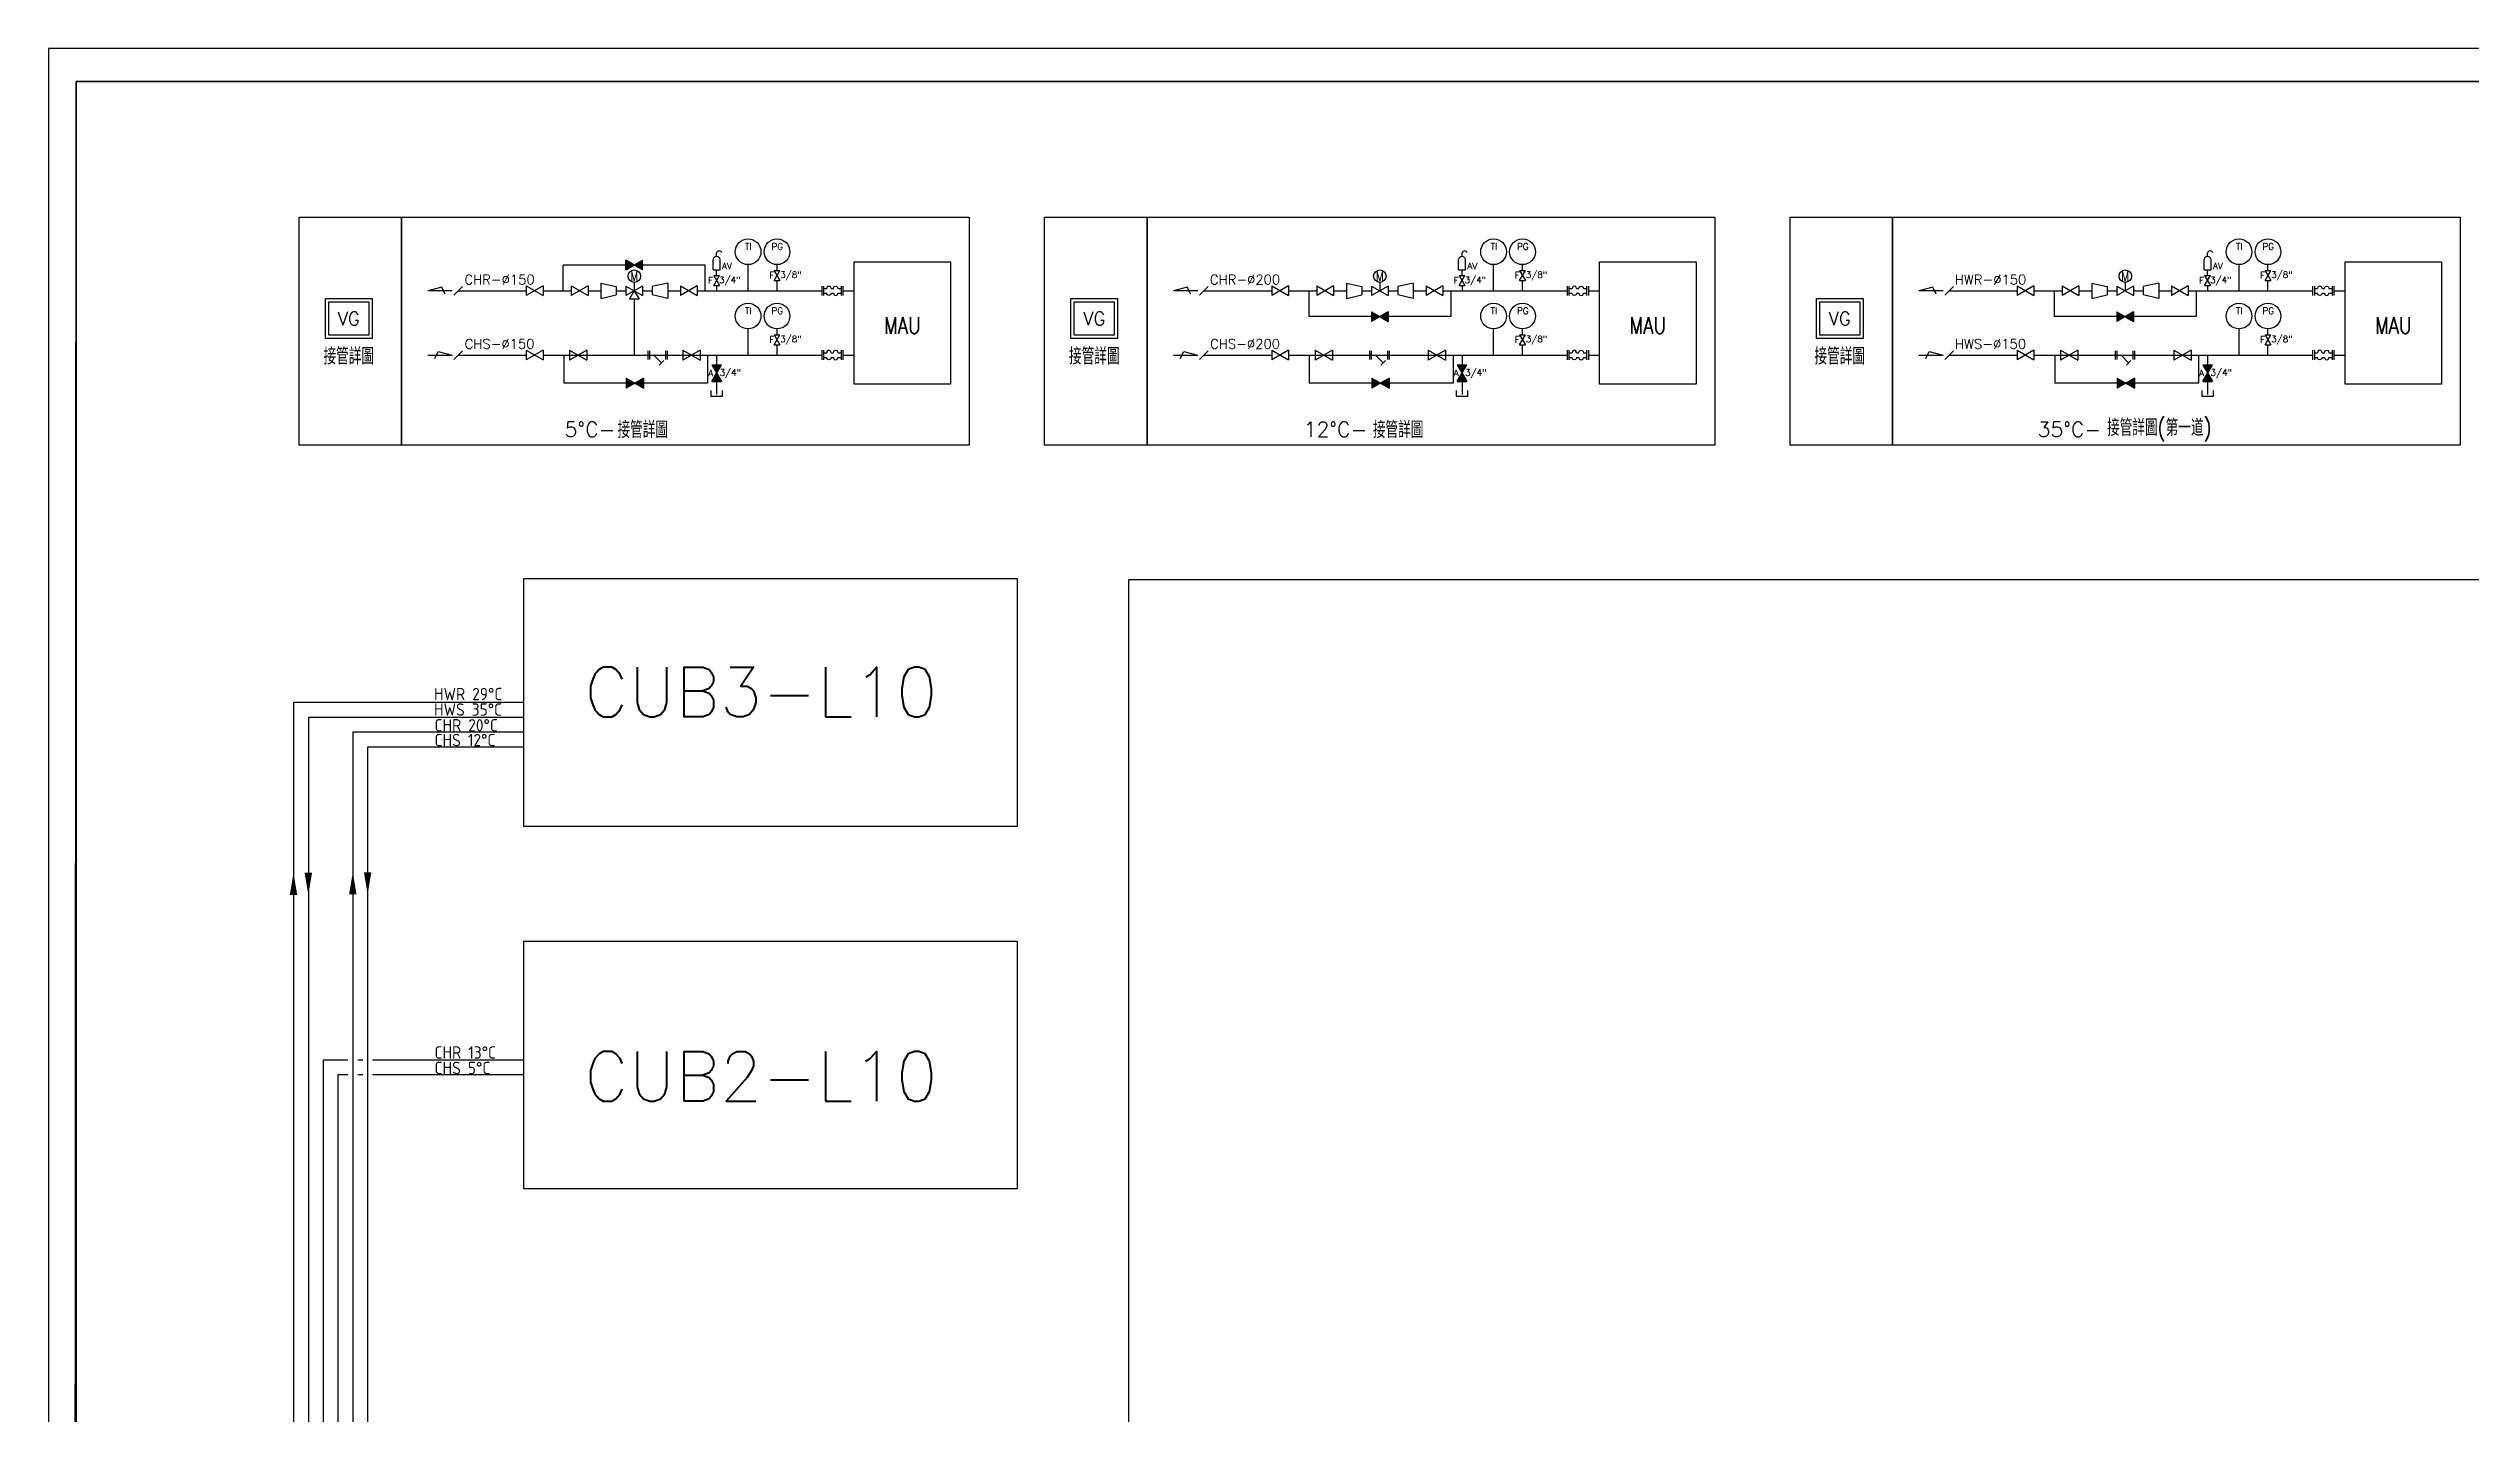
# Model space of a CAD drawing. Header units: millimetres. Extents: x -18 to 822, y 1518 to 2130.
# Drawn here: x -18 to 423.4, y 1881.1 to 2129.9 of the extents above; entities that cross this region are included whole.
import ezdxf
from ezdxf.enums import TextEntityAlignment as Align

# ---------------------------------------------------------------- set-up
doc = ezdxf.new("R2010")
doc.units = ezdxf.units.MM
for name, color, linetype in [('0-CHR-中溫', 30, 'Continuous'), ('0-CHR-低溫', 4, 'Continuous'), ('0-CHS-中溫', 3, 'Continuous'), ('0-CHS-低溫', 5, 'Continuous'), ('0-HWR', 6, 'Continuous'), ('0-HWS', 1, 'Continuous'), ('01', 1, 'Continuous'), ('02', 7, 'Continuous'), ('02-1', 7, 'Continuous'), ('03', 7, 'Continuous'), ('0圖號', 7, 'Continuous'), ('A-DETL-01', 1, 'Continuous'), ('DETL-TXT', 4, 'Continuous'), ('M-CMDUCT-TEXT', 3, 'Continuous')]:
    doc.layers.add(name, color=color, linetype=linetype)
doc.styles.add('AA-TXT', font='isocp.shx', dxfattribs={"bigfont": 'chineset.shx'})
doc.styles.add('HKEC', font='romans.shx', dxfattribs={"bigfont": 'china.shx'})
doc.styles.add('STDTEXT', font='simplex.shx', dxfattribs={"bigfont": 'china.shx'})
doc.styles.add('全懋', font='romanc.shx', dxfattribs={"bigfont": 'chineset.shx'})

# ---------------------------------------------------------------- blocks, each defined once
blk = doc.blocks.new('transition')
for p, q in [((2.4, 1.2), (0, 0.65)), ((0, 0.65), (0, -0.65)), ((2.4, 1.2), (2.4, -1.2)), ((2.4, -1.2), (0, -0.65))]:
    blk.add_line(p, q)
blk = doc.blocks.new('valve')
at = {"color": 0}
for p, q in [((-1.3, 0.75), (-1.3, -0.75)), ((-1.3, 0.75), (1.3, -0.75)), ((1.3, 0.75), (-1.3, -0.75)), ((1.3, 0.75), (1.3, -0.75))]:
    blk.add_line(p, q, dxfattribs=at)
blk = doc.blocks.new('air vent-2')
for p, q in [((-0.55, 0), (-0.55, 1.6)), ((-0.55, 0), (0.55, 0)), ((0, 2.08), (0, 2.62)), ((0.55, 0), (0.55, 1.6))]:
    blk.add_line(p, q)
for centre, radius, start, end in [((0, 1.52), 0.556, 8.2547, 171.7453), ((0.41, 2.53), 0.415, 12.5513, 167.4487)]:
    blk.add_arc(centre, radius, start, end)
blk = doc.blocks.new('A$C7F002F0C')
for p, q in [((-264, 48), (-264, -48)), ((-264, 48), (-97, -48)), ((-97, 48), (-264, -48)), ((-97, 48), (-97, -48))]:
    blk.add_line(p, q)
at = {"color": 7, "linetype": 'Continuous', "ltscale": 30}
blk.add_line((-180, 84), (-180, 0), dxfattribs=at)
blk.add_circle((-180, 146), 62.7)
at = {"linetype": 'Continuous', "ltscale": 200, "style": '全懋', "width": 0.8}
blk.add_text('M', height=96.5, dxfattribs=at).set_placement((-180, 146), align=Align.MIDDLE)
blk = doc.blocks.new('expansion joint-flange')
for p, q in [((-3.3, 0.81), (-3.3, -0.81)), ((-3, 0.81), (-3, -0.81)), ((-3, 0.4), (-2.45, 0.4)), ((-1.7, 0.4), (-1.3, 0.4)), ((-0.55, 0.4), (0, 0.4)), ((0, 0.81), (0, -0.81)), ((0.3, 0.81), (0.3, -0.81)), ((-3, -0.4), (-2.45, -0.4)), ((-1.7, -0.4), (-1.3, -0.4)), ((-0.55, -0.4), (0, -0.4))]:
    blk.add_line(p, q)
for centre, major_axis in [((-2.08, 0.4), (-0.076, 0.406)), ((-0.93, -0.4), (0.076, -0.406))]:
    blk.add_ellipse(centre, major_axis=major_axis, ratio=0.9042, start_param=4.545255, end_param=7.686848)
at = {"extrusion": (0, 0, -1)}
for centre, major_axis in [((-0.93, 0.4), (0.076, 0.406)), ((-2.08, -0.4), (-0.076, -0.406))]:
    blk.add_ellipse(centre, major_axis=major_axis, ratio=0.9042, start_param=4.545255, end_param=7.686848, dxfattribs=at)
blk = doc.blocks.new('Y type strainer-flange')
for p, q in [((-1.8, 0.8), (-1.8, -0.8)), ((-1.5, 0.8), (-1.5, -0.8)), ((1.5, 0.8), (1.5, -0.8)), ((1.8, 0.8), (1.8, -0.8)), ((1.14, -0.99), (0.29, -1.84))]:
    blk.add_line(p, q)
at = {"linetype": 'Continuous', "ltscale": 30}
for p, q in [((-1.5, 0), (1.5, 0)), ((-0.7, 0), (0.71, -1.41))]:
    blk.add_line(p, q, dxfattribs=at)
blk = doc.blocks.new('A$Ce967d797')
for p, q in [((0, 283), (0, 0)), ((409, 283), (0, 283)), ((2.47, 280.07), (2.47, 2.93)), ((406.53, 280.07), (2.47, 280.07))]:
    blk.add_line(p, q)
blk = doc.blocks.new('A$C525b6b98')
at = {"xscale": 1.000475039848343, "yscale": 1.000475039848343, "zscale": 1.000475039848343}
blk.add_blockref('A$Ce967d797', (0, 0), dxfattribs=at)

msp = doc.modelspace()

# ---------------------------------------------------------------- hatches: boundary and pattern name
at = {"layer": '02'}
h = msp.add_hatch(color=256, dxfattribs=at)
h.paths.add_polyline_path([(87.239, 2089.535), (87.239, 2091.292), (88.761, 2090.414)])
h.paths.add_polyline_path([(90.283, 2089.535), (88.761, 2090.414), (90.283, 2091.292)])
h = msp.add_hatch(color=256, dxfattribs=at)
h.paths.add_polyline_path([(223.039, 2081.925), (223.039, 2080.168), (224.562, 2081.046)])
h.paths.add_polyline_path([(226.084, 2081.925), (224.562, 2081.046), (226.084, 2080.168)])
h = msp.add_hatch(color=256, dxfattribs=at)
h.paths.add_polyline_path([(358.84, 2081.925), (358.84, 2080.168), (360.362, 2081.046)])
h.paths.add_polyline_path([(361.884, 2081.925), (360.362, 2081.046), (361.884, 2080.168)])
h = msp.add_hatch(color=256, dxfattribs=at)
h.paths.add_polyline_path([(104.627, 2072.247), (102.87, 2072.247), (103.749, 2070.725)])
h.paths.add_polyline_path([(103.749, 2070.725), (102.87, 2069.203), (104.627, 2069.203)])
h = msp.add_hatch(color=256, dxfattribs=at)
h.paths.add_polyline_path([(240.427, 2072.247), (238.671, 2072.247), (239.549, 2070.725)])
h.paths.add_polyline_path([(239.549, 2070.725), (238.671, 2069.203), (240.427, 2069.203)])
h = msp.add_hatch(color=256, dxfattribs=at)
h.paths.add_polyline_path([(376.228, 2072.247), (374.472, 2072.247), (375.35, 2070.725)])
h.paths.add_polyline_path([(375.35, 2070.725), (374.472, 2069.203), (376.228, 2069.203)])
h = msp.add_hatch(color=256, dxfattribs=at)
h.paths.add_polyline_path([(87.29, 2069.848), (87.29, 2068.028), (88.867, 2068.938)])
h.paths.add_polyline_path([(90.444, 2069.848), (88.867, 2068.938), (90.444, 2068.028)])
h = msp.add_hatch(color=256, dxfattribs=at)
h.paths.add_polyline_path([(223.09, 2069.848), (223.09, 2068.028), (224.667, 2068.938)])
h.paths.add_polyline_path([(226.244, 2069.848), (224.667, 2068.938), (226.244, 2068.028)])
h = msp.add_hatch(color=256, dxfattribs=at)
h.paths.add_polyline_path([(358.891, 2069.848), (358.891, 2068.028), (360.468, 2068.938)])
h.paths.add_polyline_path([(362.045, 2069.848), (360.468, 2068.938), (362.045, 2068.028)])

# ---------------------------------------------------------------- linework, layer by layer
at = {"ltscale": 1000}
for p, q in [((87.883, 2084.205), (88.761, 2085.727)), ((89.639, 2084.205), (87.883, 2084.205)), ((88.761, 2085.727), (89.639, 2084.205)), ((88.761, 2084.205), (88.761, 2074.018))]:
    msp.add_line(p, q, dxfattribs=at)
msp.add_lwpolyline([(-12.883, 2123.832), (718.279, 2123.832), (717.901, 1554.651), (-13.262, 1554.651)], close=True)
for points in [[(27.692, 2099.132), (46.362, 2099.132), (46.362, 2057.628), (27.692, 2057.628)], [(163.493, 2099.132), (182.163, 2099.132), (182.163, 2057.628), (163.493, 2057.628)], [(299.294, 2099.132), (317.963, 2099.132), (317.963, 2057.628), (299.294, 2057.628)], [(68.572, 1988.254), (158.572, 1988.254), (158.572, 2033.254), (68.572, 2033.254)], [(68.572, 1922.257), (158.572, 1922.257), (158.572, 1967.257), (68.572, 1967.257)]]:
    msp.add_lwpolyline(points, close=True, dxfattribs=at)
at = {"layer": '0-CHR-中溫', "ltscale": 1000}
for p, q in [((37.482, 2005.354), (37.482, 1636.404)), ((68.572, 2005.354), (37.482, 2005.354))]:
    msp.add_line(p, q, dxfattribs=at)
msp.add_solid([(36.807, 1975.818), (37.482, 1979.868), (38.157, 1975.818)], dxfattribs=at)
at = {"layer": '0-CHR-低溫', "ltscale": 1000}
for p, q in [((32.082, 1945.657), (32.082, 1631.004)), ((36.582, 1945.657), (32.082, 1945.657)), ((39.282, 1945.657), (38.382, 1945.657)), ((68.572, 1945.657), (41.082, 1945.657))]:
    msp.add_line(p, q, dxfattribs=at)
at = {"layer": '0-CHS-中溫', "ltscale": 1000}
for p, q in [((40.182, 2002.654), (40.182, 1639.104)), ((68.572, 2002.654), (40.182, 2002.654))]:
    msp.add_line(p, q, dxfattribs=at)
msp.add_solid([(39.507, 1979.868), (40.182, 1975.818), (40.857, 1979.868)], dxfattribs=at)
at = {"layer": '0-CHS-低溫', "ltscale": 1000}
for p, q in [((34.782, 1942.957), (34.782, 1633.704)), ((36.582, 1942.957), (34.782, 1942.957)), ((39.282, 1942.957), (38.382, 1942.957)), ((68.572, 1942.957), (41.082, 1942.957))]:
    msp.add_line(p, q, dxfattribs=at)
at = {"layer": '0-HWR', "ltscale": 1000}
for p, q in [((26.682, 2010.754), (26.682, 1625.604)), ((68.572, 2010.754), (26.682, 2010.754))]:
    msp.add_line(p, q, dxfattribs=at)
msp.add_solid([(26.007, 1975.729), (26.682, 1979.779), (27.357, 1975.729)], dxfattribs=at)
at = {"layer": '0-HWS', "ltscale": 1000}
for p, q in [((29.382, 2008.054), (29.382, 1628.304)), ((68.572, 2008.054), (29.382, 2008.054))]:
    msp.add_line(p, q, dxfattribs=at)
msp.add_solid([(28.707, 1979.779), (29.382, 1975.729), (30.057, 1979.779)], dxfattribs=at)
at = {"layer": '01'}
for p, q in [((101.7, 2090.414), (75.823, 2090.414)), ((75.823, 2085.73), (75.823, 2090.414)), ((101.7, 2085.73), (101.7, 2090.414)), ((56.697, 2085.73), (69.09, 2085.73)), ((72.134, 2085.73), (77.286, 2085.73)), ((80.331, 2085.73), (82.672, 2085.73)), ((85.483, 2085.73), (87.239, 2085.73)), ((90.283, 2085.73), (92.04, 2085.73)), ((94.85, 2085.73), (97.192, 2085.73)), ((100.236, 2085.73), (122.897, 2085.73)), ((103.749, 2086.667), (103.749, 2085.73)), ((126.759, 2085.73), (128.811, 2085.73)), ((192.498, 2085.73), (204.89, 2085.73)), ((207.935, 2085.73), (213.087, 2085.73)), ((211.623, 2085.73), (211.623, 2081.046)), ((216.131, 2085.73), (218.473, 2085.73)), ((221.283, 2085.73), (223.039, 2085.73)), ((226.084, 2085.73), (227.84, 2085.73)), ((230.65, 2085.73), (232.992, 2085.73)), ((236.036, 2085.73), (258.697, 2085.73)), ((237.5, 2085.73), (237.5, 2081.046)), ((239.549, 2086.667), (239.549, 2085.73)), ((262.56, 2085.73), (264.612, 2085.73)), ((328.298, 2085.73), (340.691, 2085.73)), ((343.735, 2085.73), (348.887, 2085.73)), ((347.424, 2085.73), (347.424, 2081.046)), ((351.932, 2085.73), (354.274, 2085.73)), ((357.084, 2085.73), (358.84, 2085.73)), ((361.884, 2085.73), (363.641, 2085.73)), ((366.451, 2085.73), (368.793, 2085.73)), ((371.837, 2085.73), (394.498, 2085.73)), ((373.301, 2085.73), (373.301, 2081.046)), ((375.35, 2086.667), (375.35, 2085.73)), ((398.361, 2085.73), (400.412, 2085.73)), ((237.5, 2081.046), (211.623, 2081.046)), ((373.301, 2081.046), (347.424, 2081.046)), ((56.697, 2074.021), (69.09, 2074.021)), ((72.134, 2074.021), (122.897, 2074.021)), ((75.923, 2074.021), (75.923, 2068.938)), ((78.55, 2074.021), (78.56, 2074.021)), ((100.471, 2074.021), (100.481, 2074.021)), ((102.117, 2074.021), (102.117, 2068.938)), ((126.759, 2074.021), (128.811, 2074.021)), ((192.498, 2074.021), (204.89, 2074.021)), ((207.935, 2074.021), (258.697, 2074.021)), ((211.724, 2074.021), (211.724, 2068.938)), ((214.351, 2074.021), (214.361, 2074.021)), ((236.272, 2074.021), (236.281, 2074.021)), ((237.918, 2074.021), (237.918, 2068.938)), ((262.56, 2074.021), (264.612, 2074.021)), ((328.298, 2074.021), (340.691, 2074.021)), ((343.735, 2074.021), (394.498, 2074.021)), ((347.525, 2074.021), (347.525, 2068.938)), ((350.151, 2074.021), (350.161, 2074.021)), ((372.072, 2074.021), (372.082, 2074.021)), ((373.719, 2074.021), (373.719, 2068.938)), ((398.361, 2074.021), (400.412, 2074.021)), ((102.117, 2068.938), (75.923, 2068.938)), ((237.918, 2068.938), (211.724, 2068.938)), ((373.719, 2068.938), (347.525, 2068.938))]:
    msp.add_line(p, q, dxfattribs=at)
at = {"layer": '01', "linetype": 'Continuous'}
for p, q in [((57.487, 2086.52), (55.907, 2084.94)), ((193.288, 2086.52), (191.707, 2084.94)), ((329.088, 2086.52), (327.508, 2084.94)), ((57.487, 2074.811), (55.907, 2073.231)), ((193.288, 2074.811), (191.707, 2073.231)), ((329.088, 2074.811), (327.508, 2073.231))]:
    msp.add_line(p, q, dxfattribs=at)
at = {"layer": '01', "color": 7, "ltscale": 200}
for p, q in [((103.749, 2074.021), (103.749, 2072.247)), ((239.549, 2074.021), (239.549, 2072.247)), ((375.35, 2074.021), (375.35, 2072.247)), ((103.749, 2069.203), (103.749, 2066.861)), ((239.549, 2069.203), (239.549, 2066.861)), ((375.35, 2069.203), (375.35, 2066.861))]:
    msp.add_line(p, q, dxfattribs=at)
for points in [[(102.691, 2067.598), (102.691, 2066.517), (104.806, 2066.517), (104.806, 2067.598)], [(238.491, 2067.598), (238.491, 2066.517), (240.607, 2066.517), (240.607, 2067.598)], [(374.292, 2067.598), (374.292, 2066.517), (376.408, 2066.517), (376.408, 2067.598)]]:
    msp.add_lwpolyline(points, dxfattribs=at)
at = {"layer": '02', "linetype": 'Continuous', "ltscale": 200}
for p, q in [((103.749, 2088.493), (103.749, 2089.55)), ((109.491, 2085.73), (109.491, 2090.499)), ((114.76, 2089.442), (114.76, 2090.499)), ((239.549, 2088.493), (239.549, 2089.55)), ((245.292, 2085.73), (245.292, 2090.499)), ((250.561, 2089.442), (250.561, 2090.499)), ((375.35, 2088.493), (375.35, 2089.55)), ((381.092, 2085.73), (381.092, 2090.499)), ((386.361, 2089.442), (386.361, 2090.499)), ((114.76, 2085.73), (114.76, 2087.615)), ((250.561, 2085.73), (250.561, 2087.615)), ((386.361, 2085.73), (386.361, 2087.615)), ((109.491, 2074.021), (109.491, 2078.79)), ((114.76, 2077.733), (114.76, 2078.79)), ((114.76, 2074.021), (114.76, 2075.906)), ((245.292, 2074.021), (245.292, 2078.79)), ((250.561, 2077.733), (250.561, 2078.79)), ((250.561, 2074.021), (250.561, 2075.906)), ((381.092, 2074.021), (381.092, 2078.79)), ((386.361, 2077.733), (386.361, 2078.79)), ((386.361, 2074.021), (386.361, 2075.906))]:
    msp.add_line(p, q, dxfattribs=at)
at = {"layer": '02'}
for p, q in [((53.691, 2086.362), (51.162, 2085.73)), ((55.588, 2085.73), (51.162, 2085.73)), ((54.324, 2085.098), (53.691, 2086.362)), ((189.492, 2086.362), (186.963, 2085.73)), ((191.389, 2085.73), (186.963, 2085.73)), ((190.124, 2085.098), (189.492, 2086.362)), ((325.293, 2086.362), (322.763, 2085.73)), ((327.189, 2085.73), (322.763, 2085.73)), ((325.925, 2085.098), (325.293, 2086.362)), ((52.427, 2073.389), (53.059, 2074.653)), ((53.059, 2074.653), (55.588, 2074.021)), ((188.227, 2073.389), (188.86, 2074.653)), ((188.86, 2074.653), (191.389, 2074.021)), ((324.028, 2073.389), (324.66, 2074.653)), ((324.66, 2074.653), (327.189, 2074.021)), ((51.162, 2074.021), (55.588, 2074.021)), ((186.963, 2074.021), (191.389, 2074.021)), ((322.763, 2074.021), (327.189, 2074.021))]:
    msp.add_line(p, q, dxfattribs=at)
for points in [[(46.362, 2099.132), (149.782, 2099.132), (149.782, 2057.628), (46.362, 2057.628)], [(182.163, 2099.132), (285.582, 2099.132), (285.582, 2057.628), (182.163, 2057.628)], [(317.963, 2099.132), (421.383, 2099.132), (421.383, 2057.628), (317.963, 2057.628)], [(128.811, 2068.752), (128.811, 2090.999), (146.375, 2090.999), (146.375, 2068.752)], [(264.612, 2068.752), (264.612, 2090.999), (282.175, 2090.999), (282.175, 2068.752)], [(400.412, 2068.752), (400.412, 2090.999), (417.976, 2090.999), (417.976, 2068.752)]]:
    msp.add_lwpolyline(points, close=True, dxfattribs=at)
for centre in [(109.491, 2092.84), (114.76, 2092.84), (245.292, 2092.84), (250.561, 2092.84), (381.092, 2092.84), (386.361, 2092.84), (109.491, 2081.131), (114.76, 2081.131), (245.292, 2081.131), (250.561, 2081.131), (381.092, 2081.131), (386.361, 2081.131)]:
    msp.add_circle(centre, 2.342, dxfattribs=at)
at = {"layer": '03'}
for points in [[(32.503, 2084.305), (40.995, 2084.305), (40.995, 2077.026), (32.503, 2077.026)], [(33.11, 2083.699), (40.388, 2083.699), (40.388, 2077.633), (33.11, 2077.633)], [(168.304, 2084.305), (176.795, 2084.305), (176.795, 2077.026), (168.304, 2077.026)], [(168.91, 2083.699), (176.189, 2083.699), (176.189, 2077.633), (168.91, 2077.633)], [(304.104, 2084.305), (312.596, 2084.305), (312.596, 2077.026), (304.104, 2077.026)], [(304.711, 2083.699), (311.99, 2083.699), (311.99, 2077.633), (304.711, 2077.633)]]:
    msp.add_lwpolyline(points, close=True, dxfattribs=at)
at = {"layer": 'A-DETL-01', "linetype": 'Continuous'}
msp.add_lwpolyline([(557.183, 2033.157), (557.183, 1589.64), (178.866, 1589.64), (178.866, 2033.157)], close=True, dxfattribs=at)
at = {"layer": 'DEFPOINTS'}
msp.add_lwpolyline([(-12.883, 2123.832), (717.523, 2123.832), (717.523, 1554.651), (-12.883, 1554.651)], close=True, dxfattribs=at)

# ---------------------------------------------------------------- block references
at = {"ltscale": 2, "xscale": 2.052814562332979, "yscale": 2.052814562332979, "zscale": 2.052814562332979}
msp.add_blockref('A$C525b6b98', (-17.959, 1548.63), dxfattribs=at)
at = {"layer": '02'}
for name, p, xscale, yscale, zscale in [('air vent-2', (103.749, 2089.55), 1.170902304000106, 1.170902304000106, 1.170902304000106), ('air vent-2', (239.549, 2089.55), 1.170902304000106, 1.170902304000106, 1.170902304000106), ('air vent-2', (375.35, 2089.55), 1.170902304000106, 1.170902304000106, 1.170902304000106), ('valve', (70.612, 2085.73), 1.170902304000106, 1.170902304000106, 1.170902304000106), ('valve', (78.808, 2085.73), 1.170902304000106, 1.170902304000106, 1.170902304000106), ('transition', (85.483, 2085.73), -1.170902304000106, 1.170902303999974, 1.170902304), ('transition', (92.04, 2085.73), 1.170902304000106, 1.170902304000106, 1.170902304000106), ('valve', (98.714, 2085.73), 1.170902304000106, 1.170902304000106, 1.170902304000106), ('expansion joint-flange', (126.437, 2085.73), 1.072993752559102, 1.072993752559102, 1.072993752559102), ('valve', (206.413, 2085.73), 1.170902304000106, 1.170902304000106, 1.170902304000106), ('valve', (214.609, 2085.73), 1.170902304000106, 1.170902304000106, 1.170902304000106), ('transition', (221.283, 2085.73), -1.170902304000106, 1.170902303999974, 1.170902304), ('transition', (227.84, 2085.73), 1.170902304000106, 1.170902304000106, 1.170902304000106), ('valve', (234.514, 2085.73), 1.170902304000106, 1.170902304000106, 1.170902304000106), ('expansion joint-flange', (262.238, 2085.73), 1.072993752559102, 1.072993752559102, 1.072993752559102), ('valve', (342.213, 2085.73), 1.170902304000106, 1.170902304000106, 1.170902304000106), ('valve', (350.41, 2085.73), 1.170902304000106, 1.170902304000106, 1.170902304000106), ('transition', (357.084, 2085.73), -1.170902304000106, 1.170902303999974, 1.170902304), ('transition', (363.641, 2085.73), 1.170902304000106, 1.170902304000106, 1.170902304000106), ('valve', (370.315, 2085.73), 1.170902304000106, 1.170902304000106, 1.170902304000106), ('expansion joint-flange', (398.039, 2085.73), 1.072993752559102, 1.072993752559102, 1.072993752559102), ('valve', (224.562, 2081.046), 1.170902304000106, 1.170902304000106, 1.170902304000106), ('valve', (360.362, 2081.046), 1.170902304000106, 1.170902304000106, 1.170902304000106), ('valve', (70.612, 2074.021), 1.170902304000106, 1.170902304000106, 1.170902304000106), ('valve', (78.555, 2074.024), 1.213136870379275, 1.213136870379275, 1.213136870379275), ('Y type strainer-flange', (92.991, 2074.021), 0.9825753599857017, 0.9825753599857017, 0.9825753599857017), ('valve', (99.178, 2074.024), 1.213136870379275, 1.213136870379275, 1.213136870379275), ('expansion joint-flange', (126.437, 2074.021), 1.072993752559102, 1.072993752559102, 1.072993752559102), ('valve', (206.413, 2074.021), 1.170902304000106, 1.170902304000106, 1.170902304000106), ('valve', (214.356, 2074.024), 1.213136870379275, 1.213136870379275, 1.213136870379275), ('Y type strainer-flange', (224.483, 2074.021), 0.9825753599857017, 0.9825753599857017, 0.9825753599857017), ('valve', (234.979, 2074.024), 1.213136870379275, 1.213136870379275, 1.213136870379275), ('expansion joint-flange', (262.238, 2074.021), 1.072993752559102, 1.072993752559102, 1.072993752559102), ('valve', (342.213, 2074.021), 1.170902304000106, 1.170902304000106, 1.170902304000106), ('valve', (350.156, 2074.024), 1.213136870379275, 1.213136870379275, 1.213136870379275), ('Y type strainer-flange', (360.284, 2074.021), 0.9825753599857017, 0.9825753599857017, 0.9825753599857017), ('valve', (370.78, 2074.024), 1.213136870379275, 1.213136870379275, 1.213136870379275), ('expansion joint-flange', (398.039, 2074.021), 1.072993752559102, 1.072993752559102, 1.072993752559102), ('valve', (88.867, 2068.938), 1.213136870379275, 1.213136870379275, 1.213136870379275), ('valve', (224.667, 2068.938), 1.213136870379275, 1.213136870379275, 1.213136870379275), ('valve', (360.468, 2068.938), 1.213136870379275, 1.213136870379275, 1.213136870379275)]:
    msp.add_blockref(name, p, dxfattribs=dict(at, xscale=xscale, yscale=yscale, zscale=zscale))
for p, xscale, yscale, zscale, rotation in [((88.761, 2090.414), -1.170902304000106, 1.170902304000106, 1.170902304000106, 180), ((103.749, 2087.58), 0.7025413824068288, 0.7025413824068288, 0.7025413824068288, 90), ((114.76, 2088.528), 0.7025413824068288, 0.7025413824068288, 0.7025413824068288, 90), ((239.549, 2087.58), 0.7025413824068288, 0.7025413824068288, 0.7025413824068288, 90), ((250.561, 2088.528), 0.7025413824068288, 0.7025413824068288, 0.7025413824068288, 90), ((375.35, 2087.58), 0.7025413824068288, 0.7025413824068288, 0.7025413824068288, 90), ((386.361, 2088.528), 0.7025413824068288, 0.7025413824068288, 0.7025413824068288, 90), ((114.76, 2076.819), 0.7025413824068288, 0.7025413824068288, 0.7025413824068288, 90), ((250.561, 2076.819), 0.7025413824068288, 0.7025413824068288, 0.7025413824068288, 90), ((386.361, 2076.819), 0.7025413824068288, 0.7025413824068288, 0.7025413824068288, 90), ((103.749, 2070.725), 1.170902303999974, 1.170902303999974, 1.170902303999974, 90), ((239.549, 2070.725), 1.170902303999974, 1.170902303999974, 1.170902303999974, 90), ((375.35, 2070.725), 1.170902303999974, 1.170902303999974, 1.170902303999974, 90)]:
    msp.add_blockref('valve', p, dxfattribs=dict(at, xscale=xscale, yscale=yscale, zscale=zscale, rotation=rotation))
at = {"layer": '0圖號', "xscale": 0.01819584, "yscale": 0.01819584, "zscale": 0.01819584}
for p in [(92.04, 2085.73), (227.84, 2085.73), (363.641, 2085.73)]:
    msp.add_blockref('A$C7F002F0C', p, dxfattribs=at)

# ---------------------------------------------------------------- texts
at = {"layer": '02', "linetype": 'Continuous', "ltscale": 200, "style": 'HKEC'}
for s, p in [('TI', (109.544, 2093.794)), ('PG', (114.813, 2093.794)), ('TI', (245.344, 2093.794)), ('PG', (250.614, 2093.794)), ('TI', (381.145, 2093.794)), ('PG', (386.414, 2093.794)), ('TI', (109.544, 2082.085)), ('PG', (114.813, 2082.085)), ('TI', (245.344, 2082.085)), ('PG', (250.614, 2082.085)), ('TI', (381.145, 2082.085)), ('PG', (386.414, 2082.085))]:
    msp.add_text(s, height=1.1709, dxfattribs=at).set_placement(p, align=Align.MIDDLE)
at = {"layer": '02-1', "ltscale": 200, "style": 'HKEC'}
for s, p in [('CHR-%%C150', (64.217, 2087.766)), ('CHR-%%C200', (200.017, 2087.766)), ('HWR-%%C150', (335.818, 2087.766)), ('CHS-%%C150', (64.217, 2076.057)), ('CHS-%%C200', (200.017, 2076.057)), ('HWS-%%C150', (335.818, 2076.057))]:
    msp.add_text(s, height=1.7564, dxfattribs=at).set_placement(p, align=Align.MIDDLE)
at = {"layer": '03', "linetype": 'Continuous', "ltscale": 200, "style": 'HKEC'}
for s, height, p in [('F', 1.171, (102.678, 2087.627)), ('3/4"', 1.1709, (106.171, 2087.627)), ('AV', 1.1709, (105.621, 2090.265)), ('F', 1.171, (113.797, 2088.571)), ('3/8"', 1.1709, (117.304, 2088.571)), ('F', 1.171, (238.479, 2087.627)), ('3/4"', 1.1709, (241.972, 2087.627)), ('AV', 1.1709, (241.421, 2090.265)), ('F', 1.171, (249.598, 2088.571)), ('3/8"', 1.1709, (253.104, 2088.571)), ('F', 1.171, (374.28, 2087.627)), ('3/4"', 1.1709, (377.772, 2087.627)), ('AV', 1.1709, (377.222, 2090.265)), ('F', 1.171, (385.398, 2088.571)), ('3/8"', 1.1709, (388.905, 2088.571)), ('VG', 2.4263, (36.749, 2080.666)), ('VG', 2.4263, (172.55, 2080.666)), ('VG', 2.4263, (308.35, 2080.666)), ('F', 1.171, (113.797, 2076.862)), ('3/8"', 1.1709, (117.304, 2076.862)), ('F', 1.171, (249.598, 2076.862)), ('3/8"', 1.1709, (253.104, 2076.862)), ('F', 1.171, (385.398, 2076.862)), ('3/8"', 1.1709, (388.905, 2076.862)), ('A', 1.171, (102.678, 2070.772)), ('3/4"', 1.1709, (106.255, 2070.772)), ('A', 1.171, (238.479, 2070.772)), ('3/4"', 1.1709, (242.056, 2070.772)), ('A', 1.171, (374.28, 2070.772)), ('3/4"', 1.1709, (377.856, 2070.772))]:
    msp.add_text(s, height=height, dxfattribs=at).set_placement(p, align=Align.MIDDLE)
at = {"layer": '03', "ltscale": 200, "style": 'HKEC', "width": 0.8}
for s, p in [('MAU', (137.593, 2079.434)), ('MAU', (273.393, 2079.434)), ('MAU', (409.194, 2079.434)), ('接管詳圖', (36.749, 2073.982)), ('接管詳圖', (172.55, 2073.982)), ('接管詳圖', (308.35, 2073.982)), ('接管詳圖', (90.306, 2060.588)), ('接管詳圖', (227.906, 2060.588)), ('接管詳圖(第一道)', (366.557, 2060.588))]:
    msp.add_text(s, height=3.0326, dxfattribs=at).set_placement(p, align=Align.MIDDLE)
at = {"layer": '03', "ltscale": 200, "style": 'HKEC'}
for s, p in [('5%%DC-', (80.688, 2060.497)), ('12%%DC-', (216.488, 2060.497)), ('35%%DC-', (350.179, 2060.497))]:
    msp.add_text(s, height=2.7294, dxfattribs=at).set_placement(p, align=Align.MIDDLE)
at = {"layer": 'DETL-TXT', "ltscale": 0.1, "style": 'AA-TXT'}
for s, p in [('HWR 29%%DC', (52.28, 2011.18)), ('HWS 35%%DC', (52.28, 2008.361)), ('CHR 20%%DC', (52.368, 2005.496)), ('CHS 12%%DC', (52.368, 2002.796)), ('CHR 13%%DC', (52.368, 1945.918)), ('CHS 5%%DC', (52.368, 1943.098))]:
    msp.add_text(s, height=2.25, dxfattribs=at).set_placement(p)
at = {"layer": 'M-CMDUCT-TEXT', "style": 'STDTEXT'}
for s, p in [('CUB3-L10', (79.637, 2012.675)), ('CUB2-L10', (79.637, 1942.7))]:
    msp.add_text(s, height=9, dxfattribs=at).set_placement(p, align=Align.MIDDLE_LEFT)

doc.saveas('drawing.dxf')
